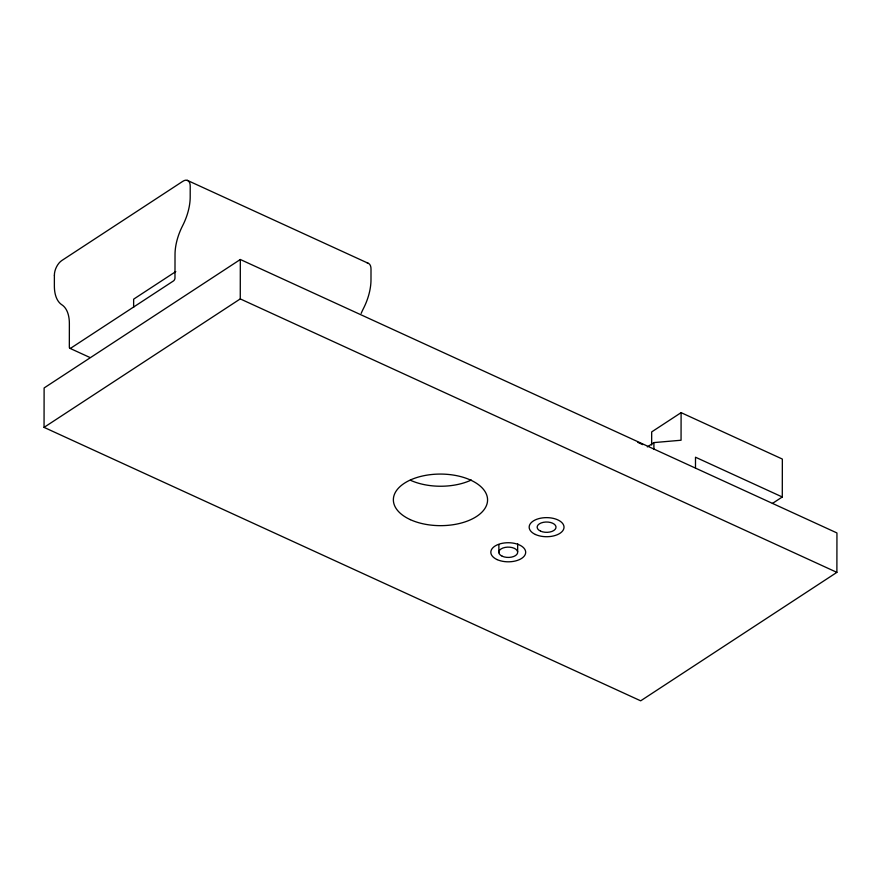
<?xml version="1.0" encoding="UTF-8"?>
<svg xmlns="http://www.w3.org/2000/svg" width="881" height="881" viewBox="0 0 881 881"><rect width="100%" height="100%" fill="white"/><g stroke="black" fill="none" stroke-linecap="round" stroke-linejoin="round"><path stroke-width="1.32" d="M44.05 427.373L44.116 387.959L240.326 259.499L836.95 532.95L836.884 572.364L640.674 700.824L44.05 427.373L240.26 298.912L240.326 259.499M133.626 307.37L133.648 299.155L175.793 271.568M498.877 552.728L498.888 544.568M517.643 551.825L517.654 543.665M651.654 445.059L651.676 431.921L681.101 412.649L782.35 459.056L782.284 496.983L772.406 503.458M653.9 449.431L653.911 442.592L681.057 440.236L681.101 412.649M695.483 467.723L695.505 457.217L782.284 496.983M647.326 446.898L653.911 442.592M187.312 180.352L368.104 263.221M637.822 442.361L642.756 444.63M240.26 298.912L836.884 572.364M69.918 348.325L89.851 357.455M361.177 313.361A40.196 21.529 -65.4 0 1 363.401 308.603A40.196 21.529 -65.4 0 0 370.989 279.872L371.011 269.179A11.574 6.2 -65.4 0 0 367.278 263.045M471.291 480.024A47.1 25.791 0.1 0 1 410.348 480.211M54.38 275.246L54.369 285.94A40.196 21.529 -65.4 0 0 61.868 304.793A40.196 21.529 -65.4 0 1 69.368 323.635L69.335 347.147A2.357 1.266 -65.4 0 0 70.832 348.127L173.469 280.94A2.357 1.266 -65.4 0 0 174.978 277.978L175.022 254.466A40.196 21.529 -65.4 0 1 182.609 225.745A40.196 21.529 -65.4 0 0 190.197 197.014L190.219 186.309A11.574 6.2 -65.4 0 0 182.686 181.398L61.945 260.446A11.574 6.2 -65.4 0 0 54.38 275.246M410.282 519.625A47.1 25.791 0.1 0 0 486.874 504.339A47.1 25.791 0.1 0 0 424.246 475.63A47.1 25.791 0.1 0 0 410.282 519.625M535.428 534.492A17.433 9.548 0.1 0 0 563.763 528.831A17.433 9.548 0.1 0 0 540.593 518.204A17.433 9.548 0.1 0 0 535.428 534.492M497.093 559.589A17.433 9.548 0.1 0 0 525.428 553.929A17.433 9.548 0.1 0 0 502.258 543.302A17.433 9.548 0.1 0 0 497.093 559.589M540.56 531.133A9.416 5.154 0.1 0 0 555.878 528.071A9.416 5.154 0.1 0 0 543.357 522.323A9.416 5.154 0.1 0 0 540.56 531.133M502.225 556.23A9.416 5.154 0.1 0 0 517.543 553.169A9.416 5.154 0.1 0 0 505.011 547.431A9.416 5.154 0.1 0 0 502.225 556.23"/></g></svg>
